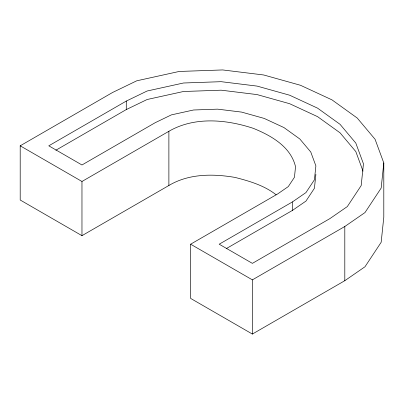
<?xml version="1.0" encoding="UTF-8"?>
<svg xmlns="http://www.w3.org/2000/svg" width="404" height="404" viewBox="0 0 404 404"><rect width="100%" height="100%" fill="white"/><g stroke="black" fill="none" stroke-linecap="round" stroke-linejoin="round"><path stroke-width="0.61" d="M315.883 174.387L314.428 188.269L305.959 201.081L292.456 210.403L226.25 248.627M383.8 162.958L381.164 188.087L364.984 212.57L344.804 226.503L252.379 279.861L190.612 244.203L190.612 298.399L252.379 334.058L344.804 280.699L364.984 266.766L381.164 242.284L383.8 217.155L383.8 162.958L375.069 139.269L357.232 118.039L331.977 99.864L300.49 85.279L263.721 74.982L222.685 69.942L179.164 71.463L136.754 80.805L112.625 92.455L20.2 145.814L20.2 200.01L81.967 235.673L168.882 185.492C188.703 173.624 212.913 173.624 235.037 177.422C249.445 181.083 264.261 185.436 276.114 194.773M292.456 201.904L305.959 192.582L314.428 179.775L315.883 165.887L310.767 152.01L299.834 138.996L283.967 127.578L264.191 118.417L241.648 112.105L217.61 109.151L193.561 109.994L171.377 114.882L155.227 122.68L81.967 164.973L48.783 145.814L126.28 101.076L147.122 91.011L183.477 83.002L221.165 81.684L257.111 86.103L289.618 95.203L317.594 108.161L340.042 124.316L355.813 143.087L363.459 163.837L361.176 185.598L347.304 206.585L329.876 218.62L252.379 263.363L219.195 244.203L292.456 201.904L292.456 210.403M55.878 150.217L126.28 109.57L147.122 99.51L183.477 91.501L221.165 90.183L257.111 94.597L289.618 103.702L317.594 116.66L340.042 132.815L355.813 151.581L363.034 171.18M20.2 145.814L81.967 181.477L168.882 131.295C194.465 116.458 226.24 119.397 253.323 128.346C271.079 135.562 290.824 146.632 295.541 166.766L294.44 177.28L288.284 186.597L277.528 194.021L190.612 244.203M344.804 226.503L344.804 280.699M252.379 279.861L252.379 334.058M168.882 131.295L168.882 185.492M126.28 101.076L126.28 109.57M81.967 181.477L81.967 235.673"/></g></svg>
